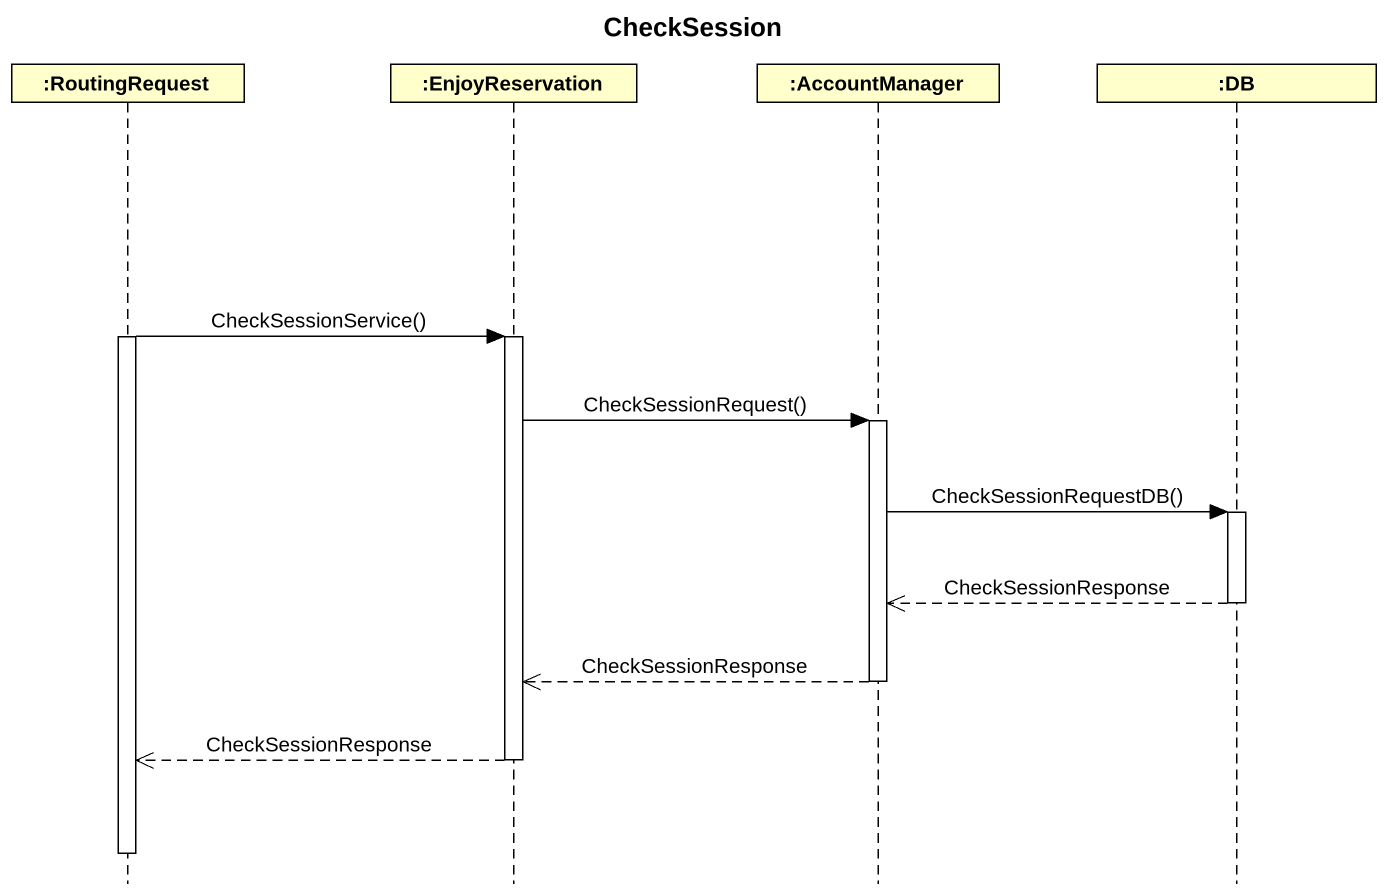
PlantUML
@startuml
title CheckSession
hide footbox
participant ":RoutingRequest" as RoutingRequest
participant ":EnjoyReservation" as EnjoyReservation
participant ":AccountManager" as AccountManager
participant ":DB" as DB

activate RoutingRequest
RoutingRequest -> EnjoyReservation : CheckSessionService()
activate EnjoyReservation
EnjoyReservation -> AccountManager : CheckSessionRequest()
activate AccountManager
AccountManager -> DB : CheckSessionRequestDB()
activate DB
DB -->> AccountManager : CheckSessionResponse
deactivate DB
AccountManager -->> EnjoyReservation : CheckSessionResponse
deactivate AccountManager
EnjoyReservation -->> RoutingRequest : CheckSessionResponse
deactivate EnjoyReservation
deactivate RoutingRequest
@enduml
